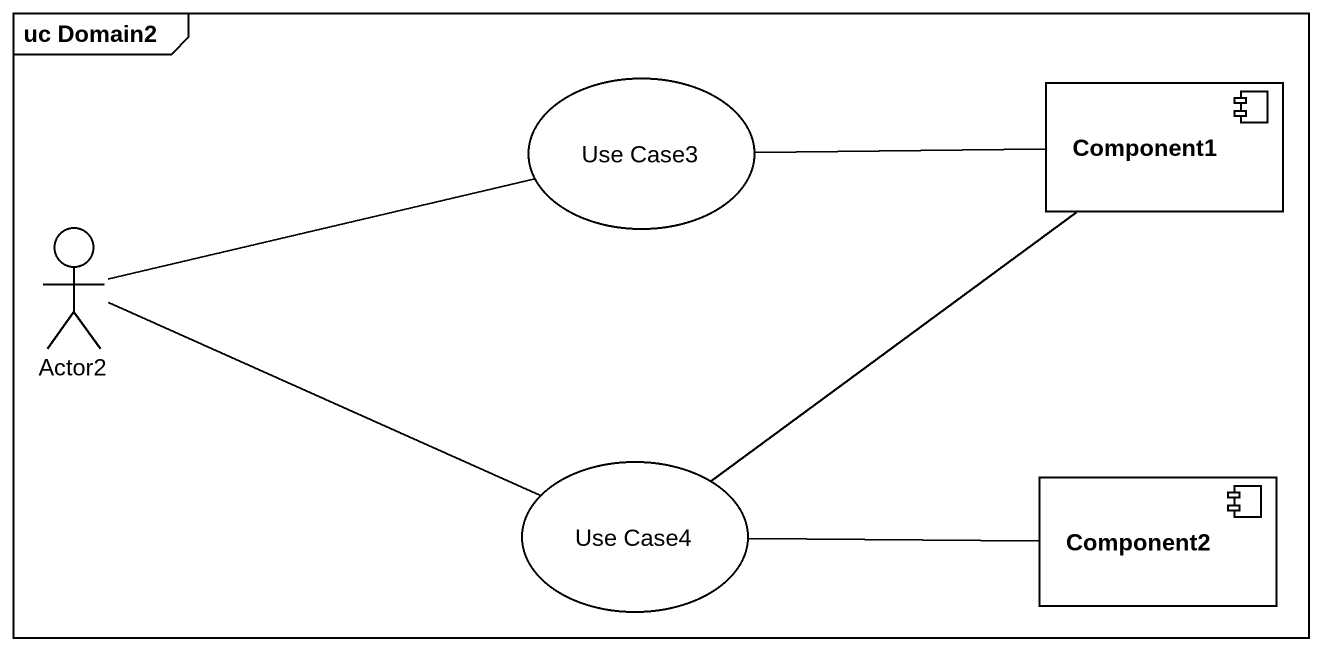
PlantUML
@startuml
mainframe uc Domain2
usecase "Use Case3" as Use_Case3
component Component1
actor Actor2
usecase "Use Case4" as Use_Case4
component Component2
Use_Case3 -right- Component1
Actor2 -right- Use_Case3
Actor2 -right- Use_Case4
Use_Case4 -up- Component1
Use_Case4 -right- Component2
@enduml
